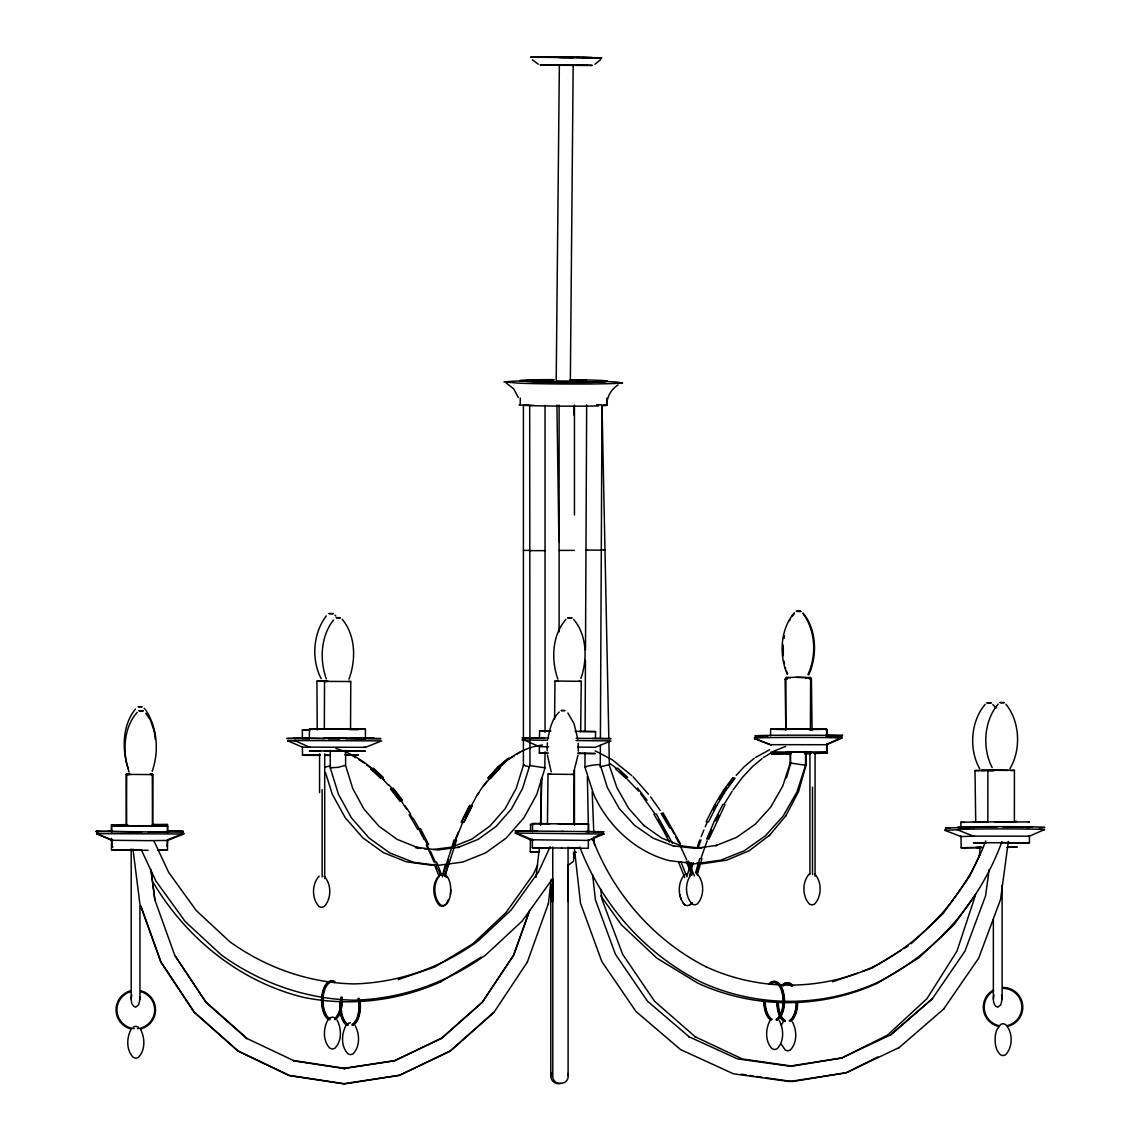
<?xml version="1.0" encoding="UTF-8"?>
<svg xmlns="http://www.w3.org/2000/svg" width="1141" height="1141" viewBox="0 0 1141 1141"><rect width="100%" height="100%" fill="white"/><g stroke="black" fill="none" stroke-linecap="round" stroke-linejoin="round"><path stroke-width="1.5" d="M560.93 1083.28C556.337 1084.963 551.017 1081.368 550.789 1076.505L550.789 884.304M568.104 865.021L568.104 1075.464C569.174 1085.319 553.057 1086.432 552.786 1076.519L552.786 879.069M770.589 735.902L770.589 729.185L798.686 728.728L826.669 729.227L826.669 735.945L825.727 735.817M805.817 752.689L826.655 752.247L826.669 743.632M987.835 821.919L987.864 770.36L1001.142 770.146L1014.42 770.375L1014.378 821.934M1008.587 843.213L1029.424 842.757L1029.439 836.182L1044.2 829.678M547.124 750.892L547.366 742.877M148.102 850.287L111.461 849.86L111.504 839.633M111.533 832.802L111.561 825.984L127.635 825.799M150.612 774.525L152.923 774.596L152.68 826.141L137.262 826.212L126.466 826.041L126.694 774.497L129.746 774.425M157.487 850.273L167.47 850.102L167.513 839.862L183.829 833.272L182.917 833.386M167.542 833.03L167.584 826.212L152.338 825.913M309.382 738.869L309.425 728.985L322.19 728.799M348.447 681.405L350.772 681.477L350.544 729.156L324.329 729.056L324.543 681.377L327.595 681.305L316.927 681.263L317.227 729.969M365.391 739.097L365.448 729.213L350.201 728.914M520.21 404.955L520.253 398.066M585.005 752.889L584.934 767.123L593.534 794.008M585.105 731.524L585.447 660.354M585.504 649.671L586.659 404.784M600.38 745.373L600.28 764.898L607.312 787.433L619.335 808.655L634.581 825.342L653.18 838.221L673.917 846.123L673.062 845.809L694.855 848.362L716.676 845.424L715.821 845.624L736.63 837.351L755.356 824.13L770.774 807.072L782.769 786.021L790.228 762.972L790.285 752.832M600.408 738.284L601.992 404.87L596.7 404.641M606.898 398.394L606.855 405.283L606.684 398.566M785.721 730.34L785.978 677.54L797.003 677.226L810.638 677.597L810.381 730.383M805.617 751.448L805.546 765.369L796.931 792.011L783.182 816.015L765.354 835.868L744.117 850.858L720.499 860.257L694.783 863.794L669.097 860.599C634.895 851.571 607.625 825.513 593.32 793.608M559.361 65.051L556.195 380.866L562.927 381.008L570.343 381.008L573.181 65.208L572.411 65.165M539.479 851.885L530.265 851.771L530.394 839.805M530.479 831.261L530.551 824.43L533.589 824.444M561.743 848.048L532.305 847.706L532.391 839.091M532.476 831.689L532.562 823.574L548.621 823.731L547.452 823.745L547.994 774.154L551.046 774.183M548.55 753.046L539.336 752.932L539.393 746.67L523.961 739.981L524.86 739.981M543.957 737.956L539.493 737.899L539.565 730.996L550.932 731.11M554.583 719.058L554.997 681.034L558.049 681.063M571.898 774.397L574.208 774.425L573.681 824.016L558.249 823.859M579.485 731.438L580.683 731.438L581.225 681.32L578.901 681.291M588.399 839.69L588.314 848.305L561.429 848.02M588.485 832.787L588.571 824.173L573.324 823.987M595.502 738.569L595.573 731.595L580.327 731.41M541.447 778.305L540.577 824.929M578.273 751.22L578.202 743.205M541.775 778.519L540.62 825.157M573.966 415.067L574.18 406.424M783.268 645.079L783.311 655.747M550.789 1076.505L551.545 1072.583M139.944 905.769L139.944 999.06L138.674 1004.807L135.579 1007.203C130.744 1005.777 130.73 999.031 131.786 994.981M450.424 894.63C451.137 887.741 450.781 879.44 445.218 874.519L442.779 873.749C431.184 878.541 431.697 897.525 439.599 905.583L442.052 906.353C449.197 904.599 450.666 895.97 450.781 889.68M1002.112 885.245L1002.112 999.06L1000.828 1004.807L997.733 1007.203C992.898 1005.777 992.898 999.031 993.939 994.981M592.15 65.408L586.959 65.151M979.178 857.447L980.304 846.864M548.393 903.558L551.189 879.098M535.985 877.472L539.436 847.449M574.451 854.523L573.424 861.312L568.774 864.907M577.974 755.214L573.766 772.043M1008.344 841.445L1000.529 899.593L978.678 958.169L943.678 1009.015M989.147 869.57L985.539 895.942L964.944 951.152L932.382 998.717L890.066 1035.358L932.382 998.717M606.941 402.844C607.582 395.542 611.847 388.71 618.108 384.902M547.837 738.897C549.72 729.456 551.83 718.873 559.233 712.041M784.038 638.447L784.509 635.822M442.779 874.32L445.489 864.778M444.648 876.374L448.342 863.423M786.449 777.991L790.2 764.812M442.366 876.887L454.161 839.79M446.73 865.891L448.556 859.458M445.118 875.76L456.528 840.004M686.811 876.887L690.904 862.553M690.704 867.502L691.617 864.279M689.563 875.76L693.257 862.796M695.554 872.879L699.747 858.56M696.609 873.093L698.962 865.063M697.194 874.933L701.929 858.745M975.099 896.27L956.971 951.123L927.005 998.603L887.441 1035.187L840.96 1058.392L841.887 1057.949L791.754 1066.179L792.795 1066.25L742.335 1058.962L694.983 1036.67L695.696 1037.183L654.592 1001.299L622.644 954.318L602.034 899.465L600.637 888.996M453.134 845.424L454.817 840.532M452.521 848.048L462.904 821.82M697.522 846.422L699.79 839.904M698.135 848.148L700.973 840.004M700.831 858.645L707.192 840.717M529.253 911.531L513.692 954.903L482.272 1002.183L441.325 1038.467L441.995 1037.911L394.458 1060.645L343.427 1068.404L344.425 1068.276L293.437 1060.531L294.321 1060.916L246.285 1038.167L246.955 1038.724L206.008 1002.44L174.587 955.16M529.781 910.276L513.593 955.431L482.443 1002.183L441.567 1038.396L393.959 1061.173L394.857 1060.788L343.855 1068.532L344.853 1068.661L293.836 1060.902M527.256 962.291L548.422 903.444M455.501 838.892L458.24 832.317M701.159 836.61L703.911 830.035M705.281 826.74L707.349 821.82M152.167 771.33C159.184 751.662 157.429 727.587 145.763 710.059M580.912 678.439C587.458 659.626 587.187 635.252 573.695 619.506M706.693 838.992L714.423 820.892M707.777 839.091L711.642 830.049M708.861 839.191L724.963 804.819M985.753 840.96C965.286 895.057 924.624 940.612 873.107 966.926L873.55 966.669C820.892 991.187 758.922 991.258 706.222 966.855L706.664 967.112C653.893 940.455 613.045 893.446 592.35 838.236M1001.884 841.844C979.862 901.433 936.461 952.649 879.526 981.431L879.083 981.688C822.961 1007.817 756.897 1007.902 700.717 981.888L700.274 981.631C645.079 953.619 601.706 904.813 579.799 847.007M970.934 873.878L979.62 854.966M537.639 864.949L533.275 874.405L506.005 912.572L472.973 943.693L434.336 967.254M550.19 846.736L538.481 871.966L511.04 910.133L477.737 941.282C441.553 967.482 398.537 982.8 353.781 983.913C309.026 982.914 265.953 967.725 229.698 941.639L196.295 910.575L168.725 872.494L153.992 840.988M348.932 679.195C356.163 660.24 355.778 635.323 342.172 619.278M446.673 903.258L448.399 899.721M789.501 620.618L790.028 619.534M327.738 1020.125C323.16 1028.626 322.775 1041.105 329.949 1048.265L332.402 1049.05L334.869 1048.265C342.043 1041.105 341.658 1028.626 337.08 1020.125M345.866 1025.759C341.287 1034.259 340.902 1046.725 348.076 1053.899L350.529 1054.683L352.997 1053.899C360.171 1046.725 359.786 1034.259 355.208 1025.759M769.961 1020.639C765.383 1029.139 764.998 1041.619 772.186 1048.779L774.639 1049.563L777.092 1048.779C784.281 1041.619 783.881 1029.139 779.303 1020.639M781.314 1025.474L783.068 1021.937M131.101 1029.296C126.494 1037.782 126.123 1050.291 133.326 1057.436L135.808 1058.22L138.275 1057.436C145.492 1050.291 145.107 1037.782 140.5 1029.296M461.149 822.347L469.379 805.888M465.343 816.485L467.582 811.993M463.546 822.575L471.775 806.145M461.734 821.691L469.992 805.218M466.669 814.332L475.612 798.001M464.087 821.934L472.345 805.489M706.165 821.691L714.437 805.218M713.353 809.839L715.607 805.346M708.518 821.934L716.776 805.489M714.48 820.778L722.938 804.305M715.507 821.021L718.573 815.031M785.735 815.915L798.472 791.811L806.074 765.169L805.817 752.989L810.937 753.06M807.928 674.645C816.699 655.733 815.729 630.574 803.036 613.673M808.727 674.802C817.484 655.661 816.785 629.575 802.979 612.988M475.897 797.202L478.55 792.795M477.394 795.063L480.076 790.656M714.508 805.104L723.408 790.385L732.893 777.549M719.158 799.47L726.603 787.803M716.705 805.603L725.59 790.927L735.046 778.119M723.95 804.562L732.137 791.341M527.484 961.849L493.882 1012.509L450.381 1051.061L399.721 1075.293L344.382 1083.95L288.958 1075.549L238.241 1051.289L194.127 1012.252L160.81 962.105L139.858 903.701L132.969 849.118M1009.913 768.72C1021.323 749.594 1019.983 721.54 1005.92 704.197M970.207 875.461L943.079 913.613L911.103 943.75M975.698 894.202L954.047 924.624L918.69 957.969L877.771 983.043C821.078 1009.157 754.558 1009.2 697.836 983.157L656.874 958.14L621.446 924.838L600.779 895.885M551.288 880.552L522.093 921.144L485.938 954.746C447.372 982.686 401.518 999.003 353.81 1000.201C306.088 999.145 260.191 982.943 221.539 955.131L185.27 921.628L155.946 881.109L141.27 849.745M480.489 789.914L486.779 781.371M483.228 786.377L496.164 770.617M728.714 784.951L733.963 777.834M733.05 789.872L742.72 777.064L752.889 766.239L762.145 758.594M791.954 616.468L794.321 613.73M696.951 863.181L702.057 863.794L726.788 860.143L749.181 850.758L769.704 835.112M769.162 835.754L786.178 815.387M600.58 59.632L595.003 64.224M487.778 778.248L497.69 767.422L508.03 758.665M489.974 777.335L495.479 771.316M489.96 778.818L499.858 768.007M488.448 777.549L498.417 766.695L508.786 757.938M490.616 778.119L500.557 767.294M736.187 775.424L743.918 766.994L754.287 758.237M440.34 874.548C432.938 882.407 433.024 897.211 440.54 904.956L442.993 905.726L445.418 904.927L447.614 902.645M689.863 904.927L692.045 902.645L689.863 904.927L687.424 905.726L684.985 904.97C677.469 897.211 677.369 882.407 684.771 874.548L687.21 873.749M135.437 709.06C123 724.264 122.03 746.699 127.079 764.983M326.269 615.955C313.062 633.084 311.108 659.512 321.177 678.653M333.514 620.034C320.664 636.107 319.509 660.083 326.355 678.952M588.043 831.318L588.428 830.234M692.045 873.735C684.586 881.565 684.686 896.412 692.245 904.143L694.698 904.913L697.151 904.114C704.596 896.284 704.496 881.437 696.951 873.706M319.166 876.202C311.621 883.947 311.621 898.851 319.166 906.61L321.648 907.395L324.115 906.61C331.66 898.851 331.66 883.947 324.115 876.202M809.54 873.749C801.995 881.494 801.995 896.398 809.54 904.157L812.021 904.941L814.489 904.157C822.033 896.398 822.033 881.494 814.489 873.749M810.638 677.597L805.589 677.882M137.177 712.312C123.228 728.058 122.315 752.96 129.133 772.072M565.922 619.42C551.973 635.166 551.06 660.068 557.878 679.18M794.407 612.746C780.244 629.033 778.975 655.091 787.333 674.417M985.097 704.382C970.663 721.412 968.723 749.437 979.72 768.806M998.161 704.111C983.813 720.912 982.101 748.254 992.185 767.636M494.153 1011.996L450.039 1051.032L399.336 1075.293L343.912 1083.693L289.457 1075.421L237.899 1050.804L194.398 1012.252L161.024 962.034L141.085 906.639M574.28 847.606L580.527 903.287L601.849 961.563L635.979 1011.468L680.564 1049.592L733.392 1073.781L789.401 1081.554L846.365 1072.711L899.251 1047.481M898.68 1047.994L944.149 1008.615M500.072 766.624L505.221 762.245M500.785 765.911C512.266 755.071 526.629 746.842 542.503 745.044M599.909 765.169L600.28 764.898A7.588 0.784 -8.6 0 0 596.8 764.698L593.02 765.14A7.887 0.827 -8.6 0 0 586.174 766.538L584.934 767.123A7.588 0.784 -8.6 0 0 585.761 767.408M509.1 758.979L514.42 755.684M517.073 754.03L519.726 752.375M755.613 757.41L769.647 749.737M153.707 883.348C186.939 938.9 240.48 982.016 303.848 997.419C349.873 1006.676 397.51 1001.099 440.369 982.016L440.783 981.759M481.103 957.171L440.369 982.016M871.767 968.281L901.048 950.339M903.972 948.542L908.364 945.86M763.472 757.496L774.382 750.892L785.536 746.499M544.785 767.979L545.041 751.819M877.971 1056.908L846.137 1072.782L792.61 1081.554L765.525 1077.717M890.636 1034.844L841.587 1058.021L789.03 1066.25L789.943 1066.179L737.485 1058.891L688.679 1036.613L689.392 1037.012L647.489 1001.185L615.427 954.29L595.431 899.807L592.664 875.318M826.455 744.374L841.887 737.542M841.43 738.213L826.669 744.716L770.574 744.674L754.287 738.141M595.745 836.567L600.408 834.656M601.906 834L603.974 834.028L588.399 840.389L561.828 840.118L532.391 839.79L516.944 833.101L517.857 833.101M451.608 847.25L471.789 839.148L489.917 826.098L505.106 808.741L516.26 788.274L523.405 765.269L523.405 405.112L529.096 405.112M365.362 747.341L381.636 740.88L294.606 740.523L309.354 747.113L365.362 747.341L364.036 747.269M181.733 833.871L183.787 834L167.513 840.461L148.145 840.646L111.604 840.275L96.8 833.843L97.712 833.743M331.289 767.351L330.262 767.836L338.506 794.421L351.457 817.883L369.099 838.05L389.666 852.869L413.513 862.311L435.933 865.206M832.502 981.816L857.305 973.202M862.268 971.476L870.54 968.595M398.195 979.648L433.095 967.582M329.949 1017.858L332.402 1017.073L334.869 1017.858M348.076 1023.491L350.529 1022.707M133.326 1027.028L135.808 1026.244L138.275 1027.028M325 767.094L329.663 766.082M350.615 681.519L324.543 681.377M152.923 774.596L126.095 774.382L126.409 824.829L127.136 824.843M126.466 826.041L127.664 825.984M316.927 681.263L323.388 681.291M126.095 774.382L129.147 774.283M152.466 824.672L152.323 774.197L151.125 774.268M126.409 824.829L127.607 824.758M1014.206 821.962L994.467 821.72M599.924 766.852L609.365 764.698L608.895 741.621M322.518 681.206L326.697 681.263M785.807 728.799L785.108 679.095L786.463 679.023M812.107 730.197L811.379 678.71L810.024 678.795M988.063 821.791L975.726 822.105L974.999 770.574L985.795 770.332M600.936 550.162L585.975 550.019L586.788 550.119M433.138 849.503L452.549 846.993M436.532 864.507L431.369 865.178L406.282 861.797L383.376 852.612L362.809 837.794L345.181 817.626L332.231 794.165L325.513 772.571M437.645 865.434L462.733 862.054L485.638 852.869L506.205 838.05L523.833 817.883L536.783 794.421L545.041 767.836L529.695 765.525L522.549 788.531L511.396 808.998L496.207 826.355L478.079 839.405L457.898 847.506L458.839 847.25L437.645 849.988L416.465 847.25L417.406 847.506L397.225 839.405L379.097 826.355L363.908 808.998L352.754 788.531L345.609 765.525L345.609 750.322M826.669 729.227L809.211 729.641M770.574 752.204L826.655 752.247M1028.469 822.048L1029.439 821.934L973.359 821.891L974.3 822.019M1028.469 827.539L1029.439 827.41L1002.91 826.911M957.057 829.621L973.344 836.139L1029.439 836.182L1028.469 836.31M310.024 738.484L302.394 738.384L302.336 730.055L309.525 729.841M365.448 729.213L309.425 728.985M310.081 747.255L302.436 747.155L287.646 740.737L288.545 740.623M309.967 738.27L324.629 738.641M294.606 740.523L295.519 740.423M302.436 746.87L302.493 755.285L320.207 754.928M111.547 831.661L111.504 824.914L127.578 824.586M167.556 831.304L167.513 824.544L154.762 824.843M112.118 831.39L152.965 832.031M112.831 840.304L96.771 833.643L97.67 833.529M167.584 826.212L111.561 825.984M167.556 831.689L154.791 831.86M183.787 834L96.771 833.643M111.59 838.407L112.232 846.779M111.461 849.86L130.83 849.688M167.071 846.551L167.613 839.733M755.499 736.544L767.408 736.088M826.498 730.112L827.254 730.04L827.325 735.517M771.145 745.102L754.8 738.812L755.97 738.683M841.43 735.417L842.6 735.289L825.913 735.218M827.196 744.289L827.325 753.06L813.989 753.488M960.907 827.41L960.836 822.319L988.092 821.648M960.907 827.795L974.257 827.368M974.385 836.139L961.036 836.567L944.691 830.277L956.586 829.807M961.022 835.897L961.193 847.792L981.217 847.25M603.846 550.005L604.972 549.905L601.293 549.862M524.432 765.098L523.405 765.269L529.096 766.781M573.181 65.208L559.033 65.066M592.393 840.275L594.119 840.175L593.976 836.724M810.224 729.313L811.779 729.199L786.035 729.256M1013.522 821.691L1016.888 821.506L1015.732 821.449M1028.611 826.997L1032.491 826.769L1030.694 826.683M590.368 65.465L592.193 65.408M99.495 831.418L96.044 831.604L98.112 831.689M789.444 753.516L786.163 753.659L790.585 753.688M811.08 753.36L806.559 753.459M593.677 840.19L594.818 845.41M1010.527 770.532L1014.42 770.375M981.959 847.392L976.097 847.592L980.504 847.606M1006.747 847.349L1017.259 846.993L1008.501 846.922M320.436 755.085L317.383 755.185L319.694 755.228M364.35 738.227L373.906 737.913L364.008 737.756M791.298 753.317L771.273 753.873L791.084 753.83M810.638 753.545L804.405 753.659M973.045 827.239L945.39 828.024L950.282 828.124M987.764 770.303L980.832 770.503M602.648 381.921L592.136 382.349A43.03 1.17 0.3 0 1 539.921 382.149L520.282 380.98M303.249 738.07L286.876 738.484L309.011 738.655M345.737 755.214L358.502 754.914L354.024 754.814M805.546 752.418L811.764 752.233L785.464 752.233L789.615 752.39M987.322 770.261L993.996 770.175M108.937 831.233L112.403 831.176L96.029 831.39L141.769 832.003M166.7 831.447L183.059 831.033L168.74 830.848M1008.316 842.942L1014.534 842.743L1000.971 842.514M545.284 64.78L540.021 64.866L550.09 65.208M590.41 65.465L550.062 65.222M989.76 770.275L993.283 770.246M981.018 847.763L961.193 847.792M581.225 681.32L554.997 681.034M805.161 753.274L810.267 753.245M574.208 774.425L547.994 774.154M814.118 753.031L827.325 753.06M324.629 755.371L330.476 755.342M310.238 737.999L293.879 738.27L380.909 738.626L323.973 737.985M320.692 750.735L309.325 750.921L365.334 751.149L344.924 750.807M329.806 750.892L324.386 750.949L341.801 751.177M344.853 751.177L350.444 751.078L345.823 750.978M324.9 755.242L328.18 755.228M979.42 770.589L974.999 770.574M131.942 849.845L126.351 849.931L140.571 850.116M545.241 64.78L559.39 64.809M997.091 826.925L973.359 827.368L974.3 827.496M533.532 405.369L529.695 405.369L529.952 765.739M523.405 550.39L529.096 550.39M559.104 550.39L574.451 550.39M529.695 550.647L545.041 550.647M595.573 731.595L575.093 731.395M522.892 737.728L521.993 737.728L548.707 738.013M523.99 737.728L540.349 737.87M323.802 738.156L328.765 738.156M595.502 738.498L592.464 738.469M346.023 738.755L365.391 738.569L350.159 738.27M522.863 739.967L521.965 739.967L547.637 740.267M539.978 746.67L548.621 746.785M325.399 750.735L328.708 750.735M539.336 752.932L546.525 752.989M344.767 754.8L352.441 754.814M317.74 755.399L302.493 755.285M588.571 824.173L532.562 823.574M152.281 824.43L167.513 824.544M126.751 825.029L111.504 824.914M517.886 830.848L516.973 830.848L523.919 830.933M530.479 831.005L533.517 831.019M601.093 831.775L601.992 831.775M148.187 831.86L183.059 831.746L168.74 831.39M603.974 834.028L516.944 833.101M518.399 833.115L514.948 833.087L530.394 839.776L533.418 839.79M532.305 847.706L550.019 847.877M530.265 851.771L537.454 851.828M796.318 677.355L805.96 677.611M1008.402 770.417L994.382 770.275M556.138 57.107L540.092 57.193L592.265 57.663L582.224 57.378M130.73 774.425L126.836 774.411M809.211 678.681L811.379 678.71M787.276 679.123L785.108 679.095M349.132 729.57L358.345 729.698M309.967 730.169L302.336 730.055M335.169 738.013L346.507 738.084M328.28 738.826L339.619 738.883M562.77 57.15L530.551 57.178L601.806 57.82L576.276 57.292M964.972 822.39L960.836 822.319M800.098 611.262L796.29 611.219L798.9 611.248M142.012 706.764L138.189 706.721L141.698 706.764M564.923 710.572L561.115 710.529L564.61 710.572M791.298 752.689L774.297 752.447M579.243 753.36L580.441 753.374L578.13 753.345M981.203 770.532L993.226 770.66M521.694 830.876L514.976 830.833L519.041 830.876M585.461 831.589L588.485 831.618L587.358 776.479M597.285 831.732L604.003 831.775L599.938 831.732M548.393 847.877L547.195 847.863L549.506 847.891M572.226 848.134L573.424 848.148L571.099 848.105M561.529 57.136L570.899 57.207M323.93 681.291L328.223 681.334M576.134 738.313L611.005 738.655L596.686 738.484M576.091 740.58L610.977 740.908L595.402 747.269L577.688 747.098M577.617 753.36L595.345 753.531L580.099 753.345M519.697 830.876L533.346 830.99M526.144 830.933L536.955 831.076M561.928 831.347L599.282 831.746M573.509 852.256L576.291 852.284M569.644 57.221L579.956 57.321M566.521 57.392C590.824 57.863 541.533 57.05 565.836 57.535M572.882 64.923L587.002 65.151M798.158 611.405L801.125 611.433L797.388 611.391M548.778 731.11L539.565 730.996M149.999 774.154L152.323 774.197M521.922 830.933L562.713 831.375M589.683 831.604L597.057 831.689M567.89 848.063L579.1 848.191M784.566 729.612L770.589 729.185M294.592 740.88L287.646 740.737M791.055 762.901L790.228 762.972L805.189 765.212M994.496 770.56L987.864 770.36M549.777 823.773L547.452 823.745M595.046 831.675L601.935 831.746M985.867 843.128L973.344 842.728L1029.424 842.757M579.942 731.424L580.683 731.438M530.551 824.43L531.877 824.444M530.394 839.776L531.72 839.79M158.257 849.86L167.47 850.102M790.499 677.797L785.978 677.54M601.535 381.522L605.315 381.679M96.8 833.843L98.868 833.928M111.647 846.85L112.973 846.907M826.098 729.983L827.254 730.04M754.8 738.812L756.597 738.883M944.691 830.277L946.488 830.348M349.816 729.113L350.544 729.156M680.806 845.809L701.744 848.362M415.481 847.677L420.772 848.362M424.309 848.818L427.832 849.275M973.344 836.139L974.286 836.267M741.208 1074.209L746.428 1074.965M749.894 1075.464L753.374 1075.963M756.84 1076.476L762.06 1077.218M335.939 748.51C350.401 752.547 363.423 760.876 374.633 770.731M609.052 764.613L616.882 787.632L628.705 808.456L644.137 825.799L643.581 825.228L661.723 838.107L681.79 846.023M805.118 764.627L806.074 765.169A7.588 0.813 7.3 0 1 804.947 765.44M791.626 763.714L790.67 763.172L790.471 753.031M595.231 750.878L612.218 759.749L631.786 775.609M538.153 64.167L532.405 59.817M345.352 765.397L337.936 767.351L330.262 767.836L330.262 750.436M506.119 382.905L513.75 388.896L518.314 397.425M351.2 754.928L355.692 757.595M358.688 759.378L364.25 763.087M610.093 763.571L616.554 768.421M366.832 765.026L370.682 767.936M246.713 1038.139L205.836 1001.926L174.701 955.174L154.905 899.978L151.083 870.013M617.609 768.107L627.707 777.363M620.333 771.887L638.561 791.07M615.484 768.734L625.568 777.977M373.164 768.107L383.276 777.363M379.682 775.352L384.389 780.045M371.053 768.734L381.137 777.977M373.05 768.592L383.105 777.862M371.966 768.906L374.476 771.23M370.896 769.234L380.937 778.49M992.87 704.453L996.036 708.09M334.926 615.213L335.782 616.054M144.094 708.319L144.95 709.174M444.291 875.133L446.516 877.4M682.76 902.702L684.985 904.956M633.084 776.764L648.473 794.236M567.861 712.982L574.037 723.679L577.817 739.225M145.806 713.253L150.484 720.228L154.32 731.609M388.739 784.808L392.019 788.374M382.021 778.176L388.525 785.322M650.627 796.931L660.211 810.424M637.519 788.074L647.018 800.212M640.657 793.765L655.034 813.989M393.089 788.074L402.573 800.212M395.171 792.41L401.489 800.497M390.935 788.673L400.405 800.782M392.875 788.602L398.123 795.348M400.22 798.058L402.317 800.754M395.97 794.293L398.066 797.003M390.678 789.201L400.106 801.339M405.141 805.903L410.603 813.989M401.218 801.039L406.652 809.154M663.078 812.848L680.407 843.741M662.08 813.134L668.298 823.502M661.067 813.405L669.952 828.209M658.528 819.908L663.748 828.794M653.879 814.132L662.636 829.051M413.213 818.425L419.303 828.794M656.203 813.847L672.42 843.242M410.275 814.546L412.885 818.996M409.091 814.703L417.749 829.507M670.965 827.938L674.031 833.771M675.558 836.695L678.624 842.529M664.49 830.249L667.499 836.082M662.564 828.922L669.325 842.044M420.487 828.651L428.745 844.697M420.815 831.703L423.054 836.082M424.566 838.992L427.561 844.825M418.947 829.364L424.167 839.576M792.425 1021.937C796.988 1030.437 797.388 1042.917 790.2 1050.077L787.746 1050.861L785.293 1050.077L781.314 1044.272M787.162 672.662L787.618 673.632M679.394 843.983L686.611 859.644M430.385 851.086L435.334 862.04M426.392 844.953L434.165 862.154M427.162 845.424L428.56 848.547M551.189 771.801L547.352 754.886M128.277 767.993L127.435 765.996M573.424 853.582L574.451 857.447M688.408 861.084L694.413 875.931M687.324 861.213L692.259 873.421M686.24 861.327L691.845 875.19M786.32 670.666L786.72 671.664M680.949 861.911L686.183 875.104M678.595 862.154L684.7 877.557M436.518 861.911L441.752 875.104M438.358 869.67L440.184 874.248M435.491 864.165L437.303 868.743M434.307 864.308L439.157 876.63M785.336 667.585L785.636 668.626M679.836 894.729L680.992 899.179M1001.513 994.981L1002.112 999.06M567.705 1073.481L568.104 1075.464M783.995 661.053L784.438 663.677M154.292 731.452L155.29 739.397M150.997 870.241L154.834 900.106M139.801 996.949L139.944 999.06M593.762 831.547L592.179 791.84M602.034 406.438L608.823 738.07M556.922 405.069L558.905 541.761M568.061 847.178L568.104 901.504M552.743 847.064L552.786 901.775M550.775 884.118L550.789 901.775M993.355 919.446L993.355 999.06M815.073 753.003L815.073 876.217M812.506 787.204L812.506 874.548M809.939 753.003L809.939 874.548M574.451 405.112L574.451 514.962M574.451 769.975L574.451 825.214M559.104 405.112L559.104 631.857M545.041 405.369L545.041 732.237M324.7 753.859L324.7 878.67M322.133 789.658L322.133 877.001M319.566 753.859L319.566 792.596M131.201 849.061L131.201 999.06M329.849 1019.712A19.739 9.87 -90 0 1 322.874 995.537A19.739 9.87 -90 0 1 334.955 981.588M342.129 997.22A19.739 9.87 -90 0 1 334.955 1019.712M328.908 1019.712A19.739 9.87 90 0 1 321.919 995.537A19.739 9.87 90 0 1 334.013 981.588M341.173 997.22A19.739 9.87 90 0 1 336.395 1017.743M341.687 997.377A18.855 9.428 -90 0 1 334.841 1018.856M329.963 1018.856A18.855 9.428 -90 0 1 323.302 995.765A18.855 9.428 -90 0 1 334.841 982.444M340.745 997.377A18.855 9.428 -90 0 1 336.167 1016.973M329.022 1018.856A18.855 9.428 -90 0 1 322.119 998.19A18.855 9.428 -90 0 1 331.461 981.802M782.812 985.353A19.739 9.87 -90 0 1 792.681 985.353M797.616 1002.454A19.739 9.87 -90 0 1 790.299 1021.523M785.193 1021.523A19.739 9.87 -90 0 1 777.877 1002.454M781.856 985.353A19.739 9.87 -90 0 1 791.726 985.353M796.66 1002.454A19.739 9.87 -90 0 1 791.726 1019.555M784.238 1021.523A19.739 9.87 -90 0 1 776.921 1002.454M783.026 986.124A18.855 9.428 -90 0 1 792.453 986.124M797.174 1002.454A18.855 9.428 -90 0 1 790.185 1020.667M785.308 1020.667A18.855 9.428 -90 0 1 778.319 1002.454M784.352 984.241A18.855 9.428 -90 0 1 791.512 986.124M796.218 1002.454A18.855 9.428 -90 0 1 789.23 1020.667M784.352 1020.667A18.855 9.428 -90 0 1 780.729 1016.888M779.574 1014.577A18.855 9.428 -90 0 1 777.363 1002.454M769.704 984.07A19.739 9.87 -90 0 1 783.753 993.611A19.739 9.87 -90 0 1 777.192 1020.225M769.704 1018.257A19.739 9.87 -90 0 1 766.096 1011.026M765.697 1009.514A19.739 9.87 -90 0 1 764.798 1002.882M768.749 984.07A19.739 9.87 -90 0 1 782.812 993.611A19.739 9.87 -90 0 1 776.237 1020.225M771.131 1020.225A19.739 9.87 -90 0 1 763.814 1001.156M772.2 1019.369A18.855 9.428 90 0 1 765.212 1001.156M772.2 982.957A18.855 9.428 90 0 1 781.856 989.047A18.855 9.428 90 0 1 783.182 1009.129M782.797 1010.584A18.855 9.428 90 0 1 777.078 1019.369M771.245 1019.369A18.855 9.428 90 0 1 764.256 1001.156M771.245 982.957A18.855 9.428 90 0 1 782.797 996.278A18.855 9.428 90 0 1 776.122 1019.369M1003.039 987.478A19.739 19.739 0 0 1 1008.145 1026.287M997.933 1026.287A19.739 19.739 0 0 1 993.169 990.131M1003.039 988.377A18.855 18.855 0 0 1 1007.917 1025.431M998.161 1025.431A18.855 18.855 0 0 1 993.611 990.901M140.913 990.745A19.739 19.739 0 0 1 140.913 1028.882M130.687 1028.882A19.739 19.739 0 0 1 130.687 990.745M140.685 991.6A18.855 18.855 0 0 1 137.448 1028.597M134.167 1028.597A18.855 18.855 0 0 1 130.93 991.6M360.071 1001.17A19.739 9.87 -90 0 1 353.097 1025.345M347.976 1025.345A19.739 9.87 -90 0 1 340.66 1006.276M359.115 1001.17A19.739 9.87 -90 0 1 352.141 1025.345M347.035 1025.345A19.739 9.87 -90 0 1 340.047 1001.17M348.091 1024.49A18.855 9.428 90 0 1 341.43 1001.399M359.073 998.304A18.855 9.428 90 0 1 359.643 1001.399M359.814 1002.996A18.855 9.428 90 0 1 359.814 1009.557M359.643 1011.154A18.855 9.428 90 0 1 352.983 1024.49M347.149 1024.49A18.855 9.428 90 0 1 340.489 1001.399M358.131 998.304A18.855 9.428 90 0 1 352.027 1024.49M570.186 379.711A43.843 1.198 0.3 0 1 600.38 381.707A43.843 1.198 0.3 0 1 527.327 381.322A43.843 1.198 0.3 0 1 553.884 379.625M519.583 381.008A59.389 1.626 0.3 0 0 513.236 381.194L503.937 381.907L519.241 383.205A59.389 1.626 0.3 0 0 613.145 383.547L622.572 383.034L615.983 381.95A59.389 1.626 0.3 0 0 602.405 381.394M526.999 380.452A43.03 1.17 0.3 0 1 554.055 380.096M570.044 380.181A43.03 1.17 0.3 0 1 586.474 380.452M603.632 404.755A43.843 1.198 0.3 0 1 601.863 405.754M598.654 405.868A43.843 1.198 0.3 0 1 548.607 406.011A43.843 1.198 0.3 0 1 519.255 404.641M958.526 829.807A43.572 0.742 0 0 1 1000.714 828.908A43.572 0.742 0 0 1 1042.689 829.864M966.784 827.824A43.572 0.742 0 0 1 970.649 826.84A43.572 0.742 0 0 1 1027.984 826.826A43.572 0.742 0 0 1 1039.08 827.781M767.75 736.43A43.572 0.742 0 0 1 768.792 735.36A43.572 0.742 0 0 1 831.233 735.446A43.572 0.742 0 0 1 826.569 736.515M755.756 738.341A43.572 0.742 0 0 1 797.944 737.428A43.572 0.742 0 0 1 839.919 738.398M790.67 763.172A7.588 0.813 7.3 0 1 790.984 762.987M995.437 1034.702C994.652 1041.59 994.995 1049.92 1000.571 1054.84L1003.039 1055.625L1005.506 1054.84C1013.051 1047.081 1013.051 1032.191 1005.506 1024.433L1003.039 1023.648L1000.571 1024.433L996.578 1030.237L995.437 1034.702M329.079 613.601L333.072 613.644L329.079 613.601M567.847 617.909L571.841 617.951L567.847 617.909M336.324 617.68L340.318 617.723L336.324 617.68M1000.087 702.599L1004.08 702.642L1000.087 702.599M987.022 702.856L991.016 702.899L987.022 702.856M139.116 710.8L143.11 710.843L139.116 710.8"/></g></svg>
